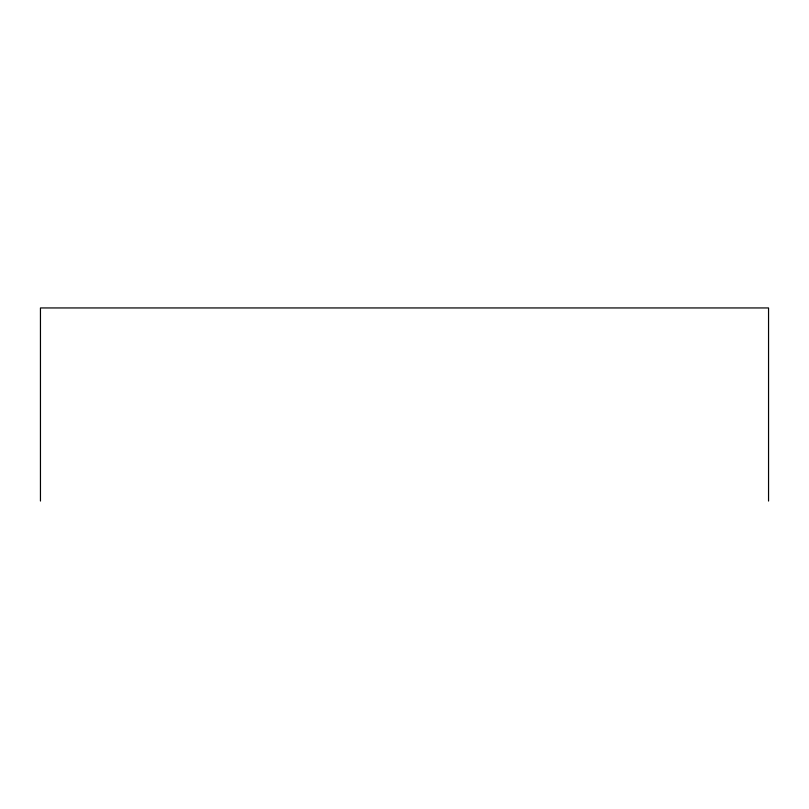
<?xml version="1.0" encoding="UTF-8"?>
<svg xmlns="http://www.w3.org/2000/svg" width="809" height="809" viewBox="0 0 809 809"><rect width="100%" height="100%" fill="white"/><g stroke="black" fill="none" stroke-linecap="round" stroke-linejoin="round"><path stroke-width="1.21" d="M768.55 501.054L768.55 307.946L40.45 307.946L40.45 501.054"/></g></svg>
